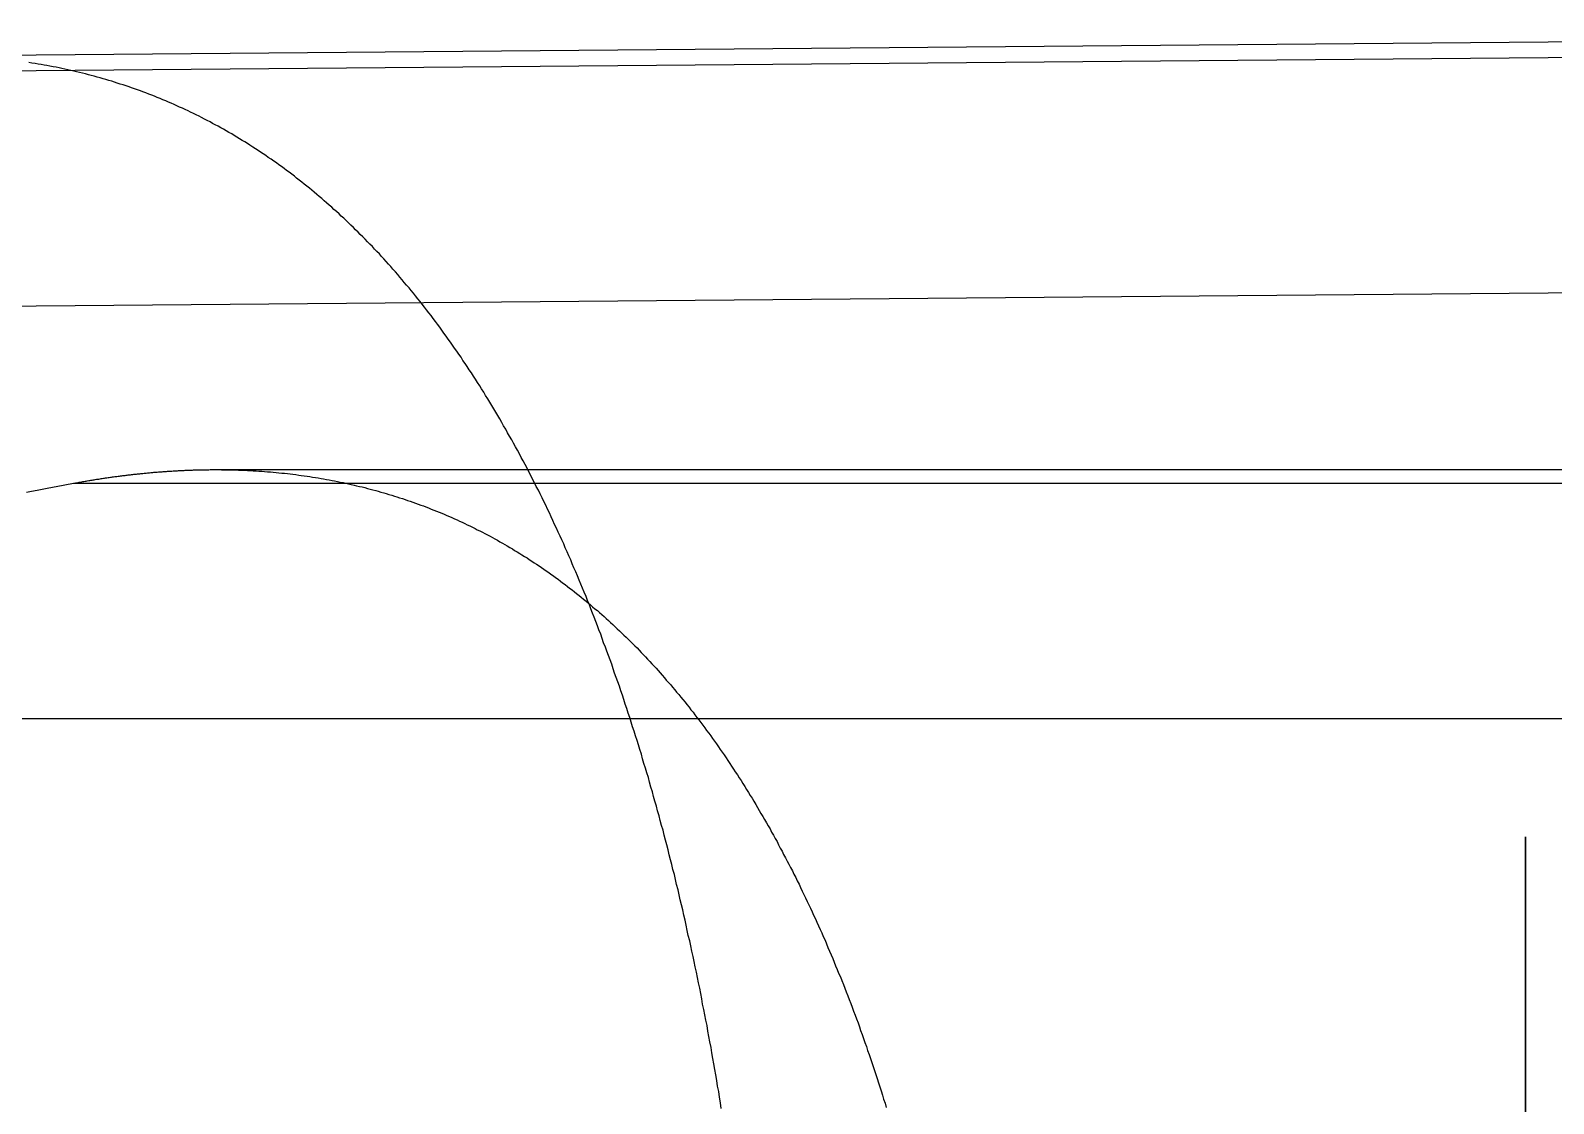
# Model space of a CAD drawing. Extents: x 0 to 702, y -13 to 12.
# Drawn here: x 694.321 to 698.477, y 8.507 to 11.435 of the extents above; entities that cross this region are included whole.
import ezdxf

# ---------------------------------------------------------------- set-up
doc = ezdxf.new("R2010")
doc.units = 0
doc.layers.get('0').update_dxf_attribs({"linetype": 'CONTINUOUS'})

# ---------------------------------------------------------------- blocks, each defined once
blk = doc.blocks.new('*U1')
at = {"extrusion": (1, 0, 0)}
blk.add_arc((-0.7647, 15.9879, 698.4), 10, 334.60938, 36.344, dxfattribs=at)
at = {"extrusion": (-1, 0, 0)}
blk.add_arc((0.7647, 15.9879, -698.4), 10, 143.656, 205.39062, dxfattribs=at)
blk = doc.blocks.new('*U4')
for p, q in [((694.04701, 11.365445, 9.692515), (702, 11.43485, 9.692515)), ((694.04701, 11.365445, 9.692515), (702, 11.43485, 9.692515)), ((693.633359, 11.31923, 10.563636), (702, 11.391897, 10.570761)), ((691.90019, 10.662324, 17.10829), (702, 10.750043, 17.116891)), ((694.825524, 10.236717, 9.692515), (702, 10.236717, 9.692515)), ((694.825524, 10.236717, 9.692515), (702, 10.236717, 9.692515)), ((694.438701, 10.199481, 10.453844), (702, 10.199481, 10.453844)), ((692.561943, 9.557628, 16.999973), (702, 9.557628, 16.999973))]:
    blk.add_line(p, q)
at = {"extrusion": (-0.008727, 0.99519, 0.097579)}
for p, q in [((693.633359, 11.31923, 10.563636), (702, 11.391897, 10.570761)), ((691.90019, 10.662324, 17.10829), (702, 10.750043, 17.116891))]:
    blk.add_line(p, q, dxfattribs=at)
at = {"extrusion": (0, -0.995227, -0.097583)}
for p, q in [((694.438701, 10.199481, 10.453844), (702, 10.199481, 10.453844)), ((692.561943, 9.557628, 16.999973), (702, 9.557628, 16.999973))]:
    blk.add_line(p, q, dxfattribs=at)
for points in [[(696.206, 8.49411, 3.10634), (696.204, 8.50943, 3.1205), (696.201, 8.52472, 3.1347), (696.199, 8.53997, 3.14892), (696.196, 8.55518, 3.16318), (696.194, 8.57035, 3.17746), (696.191, 8.58548, 3.19178), (696.188, 8.60058, 3.20613), (696.186, 8.61563, 3.22051), (696.183, 8.63065, 3.23492), (696.18, 8.64564, 3.24936), (696.178, 8.66058, 3.26383), (696.175, 8.67549, 3.27834), (696.172, 8.69035, 3.29287), (696.169, 8.70518, 3.30743), (696.167, 8.71997, 3.32203), (696.164, 8.73473, 3.33665), (696.161, 8.74944, 3.3513), (696.158, 8.76412, 3.36598), (696.155, 8.77875, 3.3807), (696.153, 8.79335, 3.39544), (696.15, 8.80791, 3.41021), (696.147, 8.82243, 3.42501), (696.144, 8.83691, 3.43984), (696.141, 8.85135, 3.4547), (696.138, 8.86576, 3.46958), (696.135, 8.88012, 3.4845), (696.132, 8.89445, 3.49944), (696.129, 8.90873, 3.51442), (696.126, 8.92298, 3.52942), (696.123, 8.93719, 3.54445), (696.12, 8.95135, 3.5595), (696.116, 8.96548, 3.57459), (696.113, 8.97957, 3.5897), (696.11, 8.99362, 3.60484), (696.107, 9.00763, 3.62001), (696.104, 9.0216, 3.63521), (696.101, 9.03553, 3.65043), (696.097, 9.04942, 3.66568), (696.094, 9.06327, 3.68095), (696.091, 9.07708, 3.69626), (696.088, 9.09085, 3.71159), (696.084, 9.10458, 3.72694), (696.081, 9.11827, 3.74233), (696.078, 9.13192, 3.75774), (696.074, 9.14553, 3.77317), (696.071, 9.15909, 3.78863), (696.067, 9.17262, 3.80412), (696.064, 9.18611, 3.81964), (696.061, 9.19956, 3.83518), (696.057, 9.21296, 3.85074), (696.054, 9.22633, 3.86633), (696.05, 9.23966, 3.88195), (696.047, 9.25294, 3.89759), (696.043, 9.26619, 3.91327), (696.039, 9.2794, 3.92896), (696.036, 9.29258, 3.94469), (696.032, 9.30571, 3.96045), (696.029, 9.31881, 3.97623), (696.025, 9.33186, 3.99203), (696.021, 9.34488, 4.00787), (696.018, 9.35786, 4.02373), (696.014, 9.3708, 4.03962), (696.01, 9.3837, 4.05554), (696.007, 9.39657, 4.07148), (696.003, 9.40939, 4.08746), (695.999, 9.42218, 4.10346), (695.995, 9.43493, 4.11948), (695.991, 9.44764, 4.13553), (695.988, 9.46031, 4.15162), (695.984, 9.47294, 4.16772), (695.98, 9.48554, 4.18386), (695.976, 9.49809, 4.20002), (695.972, 9.51061, 4.21621), (695.968, 9.52309, 4.23243), (695.964, 9.53553, 4.24867), (695.96, 9.54793, 4.26494), (695.956, 9.5603, 4.28124), (695.952, 9.57262, 4.29756), (695.948, 9.58491, 4.31391), (695.944, 9.59716, 4.33029), (695.94, 9.60937, 4.3467), (695.936, 9.62154, 4.36313), (695.932, 9.63367, 4.37959), (695.928, 9.64577, 4.39608), (695.924, 9.65782, 4.41259), (695.919, 9.66984, 4.42914), (695.915, 9.68182, 4.44571), (695.911, 9.69376, 4.4623), (695.907, 9.70566, 4.47892), (695.903, 9.71752, 4.49557), (695.898, 9.72935, 4.51225), (695.894, 9.74114, 4.52896), (695.89, 9.75288, 4.54569), (695.885, 9.76459, 4.56244), (695.881, 9.77627, 4.57923), (695.877, 9.7879, 4.59604), (695.872, 9.79949, 4.61288), (695.868, 9.81105, 4.62975), (695.864, 9.82257, 4.64664), (695.859, 9.83405, 4.66356), (695.855, 9.84549, 4.68051), (695.85, 9.85689, 4.69748), (695.846, 9.86826, 4.71448), (695.841, 9.87958, 4.73151), (695.837, 9.89087, 4.74857), (695.832, 9.90212, 4.76565), (695.827, 9.91333, 4.78276), (695.823, 9.9245, 4.79989), (695.818, 9.93564, 4.81706), (695.814, 9.94673, 4.83425), (695.809, 9.95779, 4.85146), (695.804, 9.96881, 4.86871), (695.799, 9.97979, 4.88598), (695.795, 9.99073, 4.90327), (695.79, 10.0016, 4.9206), (695.785, 10.0125, 4.93795), (695.78, 10.0233, 4.95531), (695.776, 10.0341, 4.9727), (695.771, 10.0448, 4.99012), (695.766, 10.0555, 5.00755), (695.761, 10.0662, 5.025), (695.756, 10.0768, 5.04248), (695.751, 10.0874, 5.05997), (695.746, 10.0979, 5.07749), (695.742, 10.1084, 5.09502), (695.737, 10.1188, 5.11258), (695.732, 10.1292, 5.13016), (695.727, 10.1395, 5.14775), (695.722, 10.1498, 5.16537), (695.717, 10.1601, 5.183), (695.712, 10.1703, 5.20065), (695.707, 10.1805, 5.21832), (695.701, 10.1907, 5.23601), (695.696, 10.2008, 5.25372), (695.691, 10.2108, 5.27145), (695.686, 10.2208, 5.28919), (695.681, 10.2308, 5.30695), (695.676, 10.2407, 5.32473), (695.671, 10.2506, 5.34253), (695.665, 10.2604, 5.36034), (695.66, 10.2702, 5.37817), (695.655, 10.2799, 5.39602), (695.65, 10.2896, 5.41388), (695.644, 10.2993, 5.43176), (695.639, 10.3089, 5.44965), (695.634, 10.3185, 5.46756), (695.628, 10.328, 5.48549), (695.623, 10.3375, 5.50343), (695.618, 10.3469, 5.52138), (695.612, 10.3563, 5.53935), (695.607, 10.3657, 5.55734), (695.602, 10.375, 5.57534), (695.596, 10.3843, 5.59335), (695.591, 10.3935, 5.61138), (695.585, 10.4027, 5.62942), (695.58, 10.4118, 5.64747), (695.574, 10.4209, 5.66554), (695.569, 10.4299, 5.68362), (695.563, 10.4389, 5.70171), (695.558, 10.4479, 5.71982), (695.552, 10.4568, 5.73794), (695.547, 10.4656, 5.75607), (695.541, 10.4744, 5.77421), (695.535, 10.4832, 5.79237), (695.53, 10.4919, 5.81053), (695.524, 10.5006, 5.82871), (695.518, 10.5093, 5.8469), (695.513, 10.5178, 5.8651), (695.507, 10.5264, 5.88331), (695.501, 10.5349, 5.90153), (695.496, 10.5433, 5.91976), (695.49, 10.5518, 5.938), (695.484, 10.5601, 5.95625), (695.478, 10.5684, 5.97451), (695.473, 10.5767, 5.99278), (695.467, 10.5849, 6.01105), (695.461, 10.5931, 6.02934), (695.455, 10.6012, 6.04764), (695.449, 10.6093, 6.06594), (695.443, 10.6174, 6.08426), (695.438, 10.6254, 6.10259), (695.432, 10.6333, 6.12093), (695.426, 10.6413, 6.13928), (695.42, 10.6491, 6.15765), (695.414, 10.657, 6.17602), (695.408, 10.6647, 6.19441), (695.402, 10.6725, 6.21281), (695.396, 10.6802, 6.23123), (695.39, 10.6878, 6.24965), (695.384, 10.6955, 6.26809), (695.378, 10.703, 6.28654), (695.372, 10.7105, 6.305), (695.366, 10.718, 6.32347), (695.36, 10.7255, 6.34195), (695.354, 10.7329, 6.36045), (695.347, 10.7402, 6.37896), (695.341, 10.7475, 6.39748), (695.335, 10.7548, 6.41601), (695.329, 10.762, 6.43455), (695.323, 10.7692, 6.45311), (695.317, 10.7763, 6.47168), (695.31, 10.7834, 6.49026), (695.304, 10.7905, 6.50885), (695.298, 10.7975, 6.52745), (695.292, 10.8044, 6.54606), (695.285, 10.8114, 6.56469), (695.279, 10.8182, 6.58333), (695.273, 10.8251, 6.60197), (695.266, 10.8319, 6.62064), (695.26, 10.8386, 6.63931), (695.254, 10.8453, 6.65799), (695.247, 10.852, 6.67669), (695.241, 10.8586, 6.6954), (695.234, 10.8652, 6.71411), (695.228, 10.8717, 6.73285), (695.221, 10.8782, 6.75159), (695.215, 10.8846, 6.77034), (695.208, 10.8911, 6.78911), (695.202, 10.8974, 6.80788), (695.195, 10.9037, 6.82667), (695.189, 10.91, 6.84547), (695.182, 10.9162, 6.86428), (695.176, 10.9224, 6.88311), (695.169, 10.9286, 6.90194), (695.163, 10.9347, 6.92079), (695.156, 10.9408, 6.93965), (695.149, 10.9468, 6.95852), (695.143, 10.9528, 6.9774), (695.136, 10.9587, 6.99629), (695.129, 10.9646, 7.01519), (695.122, 10.9704, 7.03411), (695.116, 10.9762, 7.05303), (695.109, 10.982, 7.07197), (695.102, 10.9877, 7.09092), (695.095, 10.9934, 7.10988), (695.089, 10.9991, 7.12885), (695.082, 11.0047, 7.14783), (695.075, 11.0102, 7.16683), (695.068, 11.0157, 7.18584), (695.061, 11.0212, 7.20485), (695.054, 11.0266, 7.22388), (695.047, 11.032, 7.24292), (695.041, 11.0373, 7.26197), (695.034, 11.0426, 7.28103), (695.027, 11.0479, 7.3001), (695.02, 11.0531, 7.31919), (695.013, 11.0583, 7.33828), (695.006, 11.0634, 7.35738), (694.999, 11.0685, 7.37649), (694.992, 11.0735, 7.39561), (694.985, 11.0785, 7.41474), (694.978, 11.0835, 7.43388), (694.97, 11.0884, 7.45303), (694.963, 11.0933, 7.47218), (694.956, 11.0981, 7.49134), (694.949, 11.1029, 7.51051), (694.942, 11.1076, 7.52969), (694.935, 11.1123, 7.54887), (694.928, 11.1169, 7.56806), (694.92, 11.1215, 7.58726), (694.913, 11.1261, 7.60646), (694.906, 11.1306, 7.62566), (694.899, 11.1351, 7.64488), (694.891, 11.1395, 7.66409), (694.884, 11.1439, 7.68332), (694.877, 11.1483, 7.70254), (694.87, 11.1526, 7.72177), (694.862, 11.1568, 7.74101), (694.855, 11.161, 7.76025), (694.848, 11.1652, 7.77949), (694.84, 11.1693, 7.79873), (694.833, 11.1734, 7.81798), (694.825, 11.1775, 7.83723), (694.818, 11.1815, 7.85648), (694.811, 11.1854, 7.87574), (694.803, 11.1893, 7.89499), (694.796, 11.1932, 7.91425), (694.788, 11.197, 7.93351), (694.781, 11.2008, 7.95277), (694.773, 11.2045, 7.97203), (694.766, 11.2082, 7.99129), (694.758, 11.2119, 8.01055), (694.751, 11.2155, 8.0298), (694.743, 11.219, 8.04906), (694.736, 11.2226, 8.06832), (694.728, 11.226, 8.08758), (694.72, 11.2295, 8.10683), (694.713, 11.2328, 8.12608), (694.705, 11.2362, 8.14533), (694.698, 11.2395, 8.16458), (694.69, 11.2427, 8.18383), (694.682, 11.2459, 8.20307), (694.675, 11.2491, 8.22231), (694.667, 11.2522, 8.24154), (694.659, 11.2553, 8.26077), (694.652, 11.2584, 8.28), (694.644, 11.2613, 8.29922), (694.636, 11.2643, 8.31844), (694.628, 11.2672, 8.33765), (694.621, 11.2701, 8.35686), (694.613, 11.2729, 8.37606), (694.605, 11.2756, 8.39526), (694.597, 11.2784, 8.41445), (694.59, 11.2811, 8.43363), (694.582, 11.2837, 8.45281), (694.574, 11.2863, 8.47198), (694.566, 11.2888, 8.49114), (694.558, 11.2914, 8.5103), (694.55, 11.2938, 8.52946), (694.543, 11.2962, 8.54862), (694.535, 11.2986, 8.56777), (694.527, 11.301, 8.58692), (694.519, 11.3033, 8.60607), (694.511, 11.3055, 8.62521), (694.503, 11.3077, 8.64435), (694.495, 11.3099, 8.66349), (694.487, 11.312, 8.68263), (694.479, 11.3141, 8.70176), (694.471, 11.3162, 8.72089), (694.463, 11.3182, 8.74002), (694.455, 11.3201, 8.75914), (694.447, 11.322, 8.77826), (694.439, 11.3239, 8.79738), (694.431, 11.3258, 8.81649), (694.423, 11.3276, 8.83561), (694.415, 11.3293, 8.85472), (694.407, 11.331, 8.87382), (694.399, 11.3327, 8.89293), (694.391, 11.3343, 8.91203), (694.383, 11.3359, 8.93113), (694.374, 11.3374, 8.95022), (694.366, 11.3389, 8.96931), (694.358, 11.3404, 8.9884), (694.35, 11.3418, 9.00749), (694.342, 11.3432, 9.02657), (694.334, 11.3445, 9.04565), (694.325, 11.3458, 9.06473), (694.317, 11.3471, 9.0838)], [(696.206, 8.49411, 3.10634), (696.204, 8.50943, 3.1205), (696.201, 8.52472, 3.1347), (696.199, 8.53997, 3.14892), (696.196, 8.55518, 3.16318), (696.194, 8.57035, 3.17746), (696.191, 8.58548, 3.19178), (696.188, 8.60058, 3.20613), (696.186, 8.61563, 3.22051), (696.183, 8.63065, 3.23492), (696.18, 8.64564, 3.24936), (696.178, 8.66058, 3.26383), (696.175, 8.67549, 3.27834), (696.172, 8.69035, 3.29287), (696.169, 8.70518, 3.30743), (696.167, 8.71997, 3.32203), (696.164, 8.73473, 3.33665), (696.161, 8.74944, 3.3513), (696.158, 8.76412, 3.36598), (696.155, 8.77875, 3.3807), (696.153, 8.79335, 3.39544), (696.15, 8.80791, 3.41021), (696.147, 8.82243, 3.42501), (696.144, 8.83691, 3.43984), (696.141, 8.85135, 3.4547), (696.138, 8.86576, 3.46958), (696.135, 8.88012, 3.4845), (696.132, 8.89445, 3.49944), (696.129, 8.90873, 3.51442), (696.126, 8.92298, 3.52942), (696.123, 8.93719, 3.54445), (696.12, 8.95135, 3.5595), (696.116, 8.96548, 3.57459), (696.113, 8.97957, 3.5897), (696.11, 8.99362, 3.60484), (696.107, 9.00763, 3.62001), (696.104, 9.0216, 3.63521), (696.101, 9.03553, 3.65043), (696.097, 9.04942, 3.66568), (696.094, 9.06327, 3.68095), (696.091, 9.07708, 3.69626), (696.088, 9.09085, 3.71159), (696.084, 9.10458, 3.72694), (696.081, 9.11827, 3.74233), (696.078, 9.13192, 3.75774), (696.074, 9.14553, 3.77317), (696.071, 9.15909, 3.78863), (696.067, 9.17262, 3.80412), (696.064, 9.18611, 3.81964), (696.061, 9.19956, 3.83518), (696.057, 9.21296, 3.85074), (696.054, 9.22633, 3.86633), (696.05, 9.23966, 3.88195), (696.047, 9.25294, 3.89759), (696.043, 9.26619, 3.91327), (696.039, 9.2794, 3.92896), (696.036, 9.29258, 3.94469), (696.032, 9.30571, 3.96045), (696.029, 9.31881, 3.97623), (696.025, 9.33186, 3.99203), (696.021, 9.34488, 4.00787), (696.018, 9.35786, 4.02373), (696.014, 9.3708, 4.03962), (696.01, 9.3837, 4.05554), (696.007, 9.39657, 4.07148), (696.003, 9.40939, 4.08746), (695.999, 9.42218, 4.10346), (695.995, 9.43493, 4.11948), (695.991, 9.44764, 4.13553), (695.988, 9.46031, 4.15162), (695.984, 9.47294, 4.16772), (695.98, 9.48554, 4.18386), (695.976, 9.49809, 4.20002), (695.972, 9.51061, 4.21621), (695.968, 9.52309, 4.23243), (695.964, 9.53553, 4.24867), (695.96, 9.54793, 4.26494), (695.956, 9.5603, 4.28124), (695.952, 9.57262, 4.29756), (695.948, 9.58491, 4.31391), (695.944, 9.59716, 4.33029), (695.94, 9.60937, 4.3467), (695.936, 9.62154, 4.36313), (695.932, 9.63367, 4.37959), (695.928, 9.64577, 4.39608), (695.924, 9.65782, 4.41259), (695.919, 9.66984, 4.42914), (695.915, 9.68182, 4.44571), (695.911, 9.69376, 4.4623), (695.907, 9.70566, 4.47892), (695.903, 9.71752, 4.49557), (695.898, 9.72935, 4.51225), (695.894, 9.74114, 4.52896), (695.89, 9.75288, 4.54569), (695.885, 9.76459, 4.56244), (695.881, 9.77627, 4.57923), (695.877, 9.7879, 4.59604), (695.872, 9.79949, 4.61288), (695.868, 9.81105, 4.62975), (695.864, 9.82257, 4.64664), (695.859, 9.83405, 4.66356), (695.855, 9.84549, 4.68051), (695.85, 9.85689, 4.69748), (695.846, 9.86826, 4.71448), (695.841, 9.87958, 4.73151), (695.837, 9.89087, 4.74857), (695.832, 9.90212, 4.76565), (695.827, 9.91333, 4.78276), (695.823, 9.9245, 4.79989), (695.818, 9.93564, 4.81706), (695.814, 9.94673, 4.83425), (695.809, 9.95779, 4.85146), (695.804, 9.96881, 4.86871), (695.799, 9.97979, 4.88598), (695.795, 9.99073, 4.90327), (695.79, 10.0016, 4.9206), (695.785, 10.0125, 4.93795), (695.78, 10.0233, 4.95531), (695.776, 10.0341, 4.9727), (695.771, 10.0448, 4.99012), (695.766, 10.0555, 5.00755), (695.761, 10.0662, 5.025), (695.756, 10.0768, 5.04248), (695.751, 10.0874, 5.05997), (695.746, 10.0979, 5.07749), (695.742, 10.1084, 5.09502), (695.737, 10.1188, 5.11258), (695.732, 10.1292, 5.13016), (695.727, 10.1395, 5.14775), (695.722, 10.1498, 5.16537), (695.717, 10.1601, 5.183), (695.712, 10.1703, 5.20065), (695.707, 10.1805, 5.21832), (695.701, 10.1907, 5.23601), (695.696, 10.2008, 5.25372), (695.691, 10.2108, 5.27145), (695.686, 10.2208, 5.28919), (695.681, 10.2308, 5.30695), (695.676, 10.2407, 5.32473), (695.671, 10.2506, 5.34253), (695.665, 10.2604, 5.36034), (695.66, 10.2702, 5.37817), (695.655, 10.2799, 5.39602), (695.65, 10.2896, 5.41388), (695.644, 10.2993, 5.43176), (695.639, 10.3089, 5.44965), (695.634, 10.3185, 5.46756), (695.628, 10.328, 5.48549), (695.623, 10.3375, 5.50343), (695.618, 10.3469, 5.52138), (695.612, 10.3563, 5.53935), (695.607, 10.3657, 5.55734), (695.602, 10.375, 5.57534), (695.596, 10.3843, 5.59335), (695.591, 10.3935, 5.61138), (695.585, 10.4027, 5.62942), (695.58, 10.4118, 5.64747), (695.574, 10.4209, 5.66554), (695.569, 10.4299, 5.68362), (695.563, 10.4389, 5.70171), (695.558, 10.4479, 5.71982), (695.552, 10.4568, 5.73794), (695.547, 10.4656, 5.75607), (695.541, 10.4744, 5.77421), (695.535, 10.4832, 5.79237), (695.53, 10.4919, 5.81053), (695.524, 10.5006, 5.82871), (695.518, 10.5093, 5.8469), (695.513, 10.5178, 5.8651), (695.507, 10.5264, 5.88331), (695.501, 10.5349, 5.90153), (695.496, 10.5433, 5.91976), (695.49, 10.5518, 5.938), (695.484, 10.5601, 5.95625), (695.478, 10.5684, 5.97451), (695.473, 10.5767, 5.99278), (695.467, 10.5849, 6.01105), (695.461, 10.5931, 6.02934), (695.455, 10.6012, 6.04764), (695.449, 10.6093, 6.06594), (695.443, 10.6174, 6.08426), (695.438, 10.6254, 6.10259), (695.432, 10.6333, 6.12093), (695.426, 10.6413, 6.13928), (695.42, 10.6491, 6.15765), (695.414, 10.657, 6.17602), (695.408, 10.6647, 6.19441), (695.402, 10.6725, 6.21281), (695.396, 10.6802, 6.23123), (695.39, 10.6878, 6.24965), (695.384, 10.6955, 6.26809), (695.378, 10.703, 6.28654), (695.372, 10.7105, 6.305), (695.366, 10.718, 6.32347), (695.36, 10.7255, 6.34195), (695.354, 10.7329, 6.36045), (695.347, 10.7402, 6.37896), (695.341, 10.7475, 6.39748), (695.335, 10.7548, 6.41601), (695.329, 10.762, 6.43455), (695.323, 10.7692, 6.45311), (695.317, 10.7763, 6.47168), (695.31, 10.7834, 6.49026), (695.304, 10.7905, 6.50885), (695.298, 10.7975, 6.52745), (695.292, 10.8044, 6.54606), (695.285, 10.8114, 6.56469), (695.279, 10.8182, 6.58333), (695.273, 10.8251, 6.60197), (695.266, 10.8319, 6.62064), (695.26, 10.8386, 6.63931), (695.254, 10.8453, 6.65799), (695.247, 10.852, 6.67669), (695.241, 10.8586, 6.6954), (695.234, 10.8652, 6.71411), (695.228, 10.8717, 6.73285), (695.221, 10.8782, 6.75159), (695.215, 10.8846, 6.77034), (695.208, 10.8911, 6.78911), (695.202, 10.8974, 6.80788), (695.195, 10.9037, 6.82667), (695.189, 10.91, 6.84547), (695.182, 10.9162, 6.86428), (695.176, 10.9224, 6.88311), (695.169, 10.9286, 6.90194), (695.163, 10.9347, 6.92079), (695.156, 10.9408, 6.93965), (695.149, 10.9468, 6.95852), (695.143, 10.9528, 6.9774), (695.136, 10.9587, 6.99629), (695.129, 10.9646, 7.01519), (695.122, 10.9704, 7.03411), (695.116, 10.9762, 7.05303), (695.109, 10.982, 7.07197), (695.102, 10.9877, 7.09092), (695.095, 10.9934, 7.10988), (695.089, 10.9991, 7.12885), (695.082, 11.0047, 7.14783), (695.075, 11.0102, 7.16683), (695.068, 11.0157, 7.18584), (695.061, 11.0212, 7.20485), (695.054, 11.0266, 7.22388), (695.047, 11.032, 7.24292), (695.041, 11.0373, 7.26197), (695.034, 11.0426, 7.28103), (695.027, 11.0479, 7.3001), (695.02, 11.0531, 7.31919), (695.013, 11.0583, 7.33828), (695.006, 11.0634, 7.35738), (694.999, 11.0685, 7.37649), (694.992, 11.0735, 7.39561), (694.985, 11.0785, 7.41474), (694.978, 11.0835, 7.43388), (694.97, 11.0884, 7.45303), (694.963, 11.0933, 7.47218), (694.956, 11.0981, 7.49134), (694.949, 11.1029, 7.51051), (694.942, 11.1076, 7.52969), (694.935, 11.1123, 7.54887), (694.928, 11.1169, 7.56806), (694.92, 11.1215, 7.58726), (694.913, 11.1261, 7.60646), (694.906, 11.1306, 7.62566), (694.899, 11.1351, 7.64488), (694.891, 11.1395, 7.66409), (694.884, 11.1439, 7.68332), (694.877, 11.1483, 7.70254), (694.87, 11.1526, 7.72177), (694.862, 11.1568, 7.74101), (694.855, 11.161, 7.76025), (694.848, 11.1652, 7.77949), (694.84, 11.1693, 7.79873), (694.833, 11.1734, 7.81798), (694.825, 11.1775, 7.83723), (694.818, 11.1815, 7.85648), (694.811, 11.1854, 7.87574), (694.803, 11.1893, 7.89499), (694.796, 11.1932, 7.91425), (694.788, 11.197, 7.93351), (694.781, 11.2008, 7.95277), (694.773, 11.2045, 7.97203), (694.766, 11.2082, 7.99129), (694.758, 11.2119, 8.01055), (694.751, 11.2155, 8.0298), (694.743, 11.219, 8.04906), (694.736, 11.2226, 8.06832), (694.728, 11.226, 8.08758), (694.72, 11.2295, 8.10683), (694.713, 11.2328, 8.12608), (694.705, 11.2362, 8.14533), (694.698, 11.2395, 8.16458), (694.69, 11.2427, 8.18383), (694.682, 11.2459, 8.20307), (694.675, 11.2491, 8.22231), (694.667, 11.2522, 8.24154), (694.659, 11.2553, 8.26077), (694.652, 11.2584, 8.28), (694.644, 11.2613, 8.29922), (694.636, 11.2643, 8.31844), (694.628, 11.2672, 8.33765), (694.621, 11.2701, 8.35686), (694.613, 11.2729, 8.37606), (694.605, 11.2756, 8.39526), (694.597, 11.2784, 8.41445), (694.59, 11.2811, 8.43363), (694.582, 11.2837, 8.45281), (694.574, 11.2863, 8.47198), (694.566, 11.2888, 8.49114), (694.558, 11.2914, 8.5103), (694.55, 11.2938, 8.52946), (694.543, 11.2962, 8.54862), (694.535, 11.2986, 8.56777), (694.527, 11.301, 8.58692), (694.519, 11.3033, 8.60607), (694.511, 11.3055, 8.62521), (694.503, 11.3077, 8.64435), (694.495, 11.3099, 8.66349), (694.487, 11.312, 8.68263), (694.479, 11.3141, 8.70176), (694.471, 11.3162, 8.72089), (694.463, 11.3182, 8.74002), (694.455, 11.3201, 8.75914), (694.447, 11.322, 8.77826), (694.439, 11.3239, 8.79738), (694.431, 11.3258, 8.81649), (694.423, 11.3276, 8.83561), (694.415, 11.3293, 8.85472), (694.407, 11.331, 8.87382), (694.399, 11.3327, 8.89293), (694.391, 11.3343, 8.91203), (694.383, 11.3359, 8.93113), (694.374, 11.3374, 8.95022), (694.366, 11.3389, 8.96931), (694.358, 11.3404, 8.9884), (694.35, 11.3418, 9.00749), (694.342, 11.3432, 9.02657), (694.334, 11.3445, 9.04565), (694.325, 11.3458, 9.06473), (694.317, 11.3471, 9.0838)], [(694.439, 10.1995, 10.4538), (694.442, 10.2001, 10.4479), (694.445, 10.2006, 10.4419), (694.448, 10.2012, 10.4359), (694.451, 10.2018, 10.43), (694.454, 10.2023, 10.424), (694.458, 10.2029, 10.418), (694.461, 10.2035, 10.4121), (694.464, 10.204, 10.4061), (694.467, 10.2046, 10.4001), (694.47, 10.2051, 10.3942), (694.473, 10.2056, 10.3882), (694.476, 10.2062, 10.3822), (694.48, 10.2067, 10.3762), (694.483, 10.2072, 10.3703), (694.486, 10.2077, 10.3643), (694.489, 10.2083, 10.3583), (694.492, 10.2088, 10.3524), (694.495, 10.2093, 10.3464), (694.498, 10.2098, 10.3404), (694.501, 10.2103, 10.3344), (694.505, 10.2108, 10.3285), (694.508, 10.2112, 10.3225), (694.511, 10.2117, 10.3165), (694.514, 10.2122, 10.3105), (694.517, 10.2127, 10.3045), (694.52, 10.2131, 10.2986), (694.523, 10.2136, 10.2926), (694.526, 10.2141, 10.2866), (694.529, 10.2145, 10.2806), (694.533, 10.215, 10.2747), (694.536, 10.2154, 10.2687), (694.539, 10.2159, 10.2627), (694.542, 10.2163, 10.2567), (694.545, 10.2167, 10.2507), (694.548, 10.2172, 10.2447), (694.551, 10.2176, 10.2388), (694.554, 10.218, 10.2328), (694.557, 10.2184, 10.2268), (694.56, 10.2188, 10.2208), (694.564, 10.2192, 10.2148), (694.567, 10.2196, 10.2088), (694.57, 10.22, 10.2029), (694.573, 10.2204, 10.1969), (694.576, 10.2208, 10.1909), (694.579, 10.2212, 10.1849), (694.582, 10.2215, 10.1789), (694.585, 10.2219, 10.1729), (694.588, 10.2223, 10.1669), (694.591, 10.2226, 10.161), (694.594, 10.223, 10.155), (694.597, 10.2234, 10.149), (694.6, 10.2237, 10.143), (694.603, 10.224, 10.137), (694.607, 10.2244, 10.131), (694.61, 10.2247, 10.125), (694.613, 10.2251, 10.119), (694.616, 10.2254, 10.113), (694.619, 10.2257, 10.107), (694.622, 10.226, 10.101), (694.625, 10.2263, 10.0951), (694.628, 10.2266, 10.0891), (694.631, 10.2269, 10.0831), (694.634, 10.2272, 10.0771), (694.637, 10.2275, 10.0711), (694.64, 10.2278, 10.0651), (694.643, 10.2281, 10.0591), (694.646, 10.2284, 10.0531), (694.649, 10.2287, 10.0471), (694.652, 10.2289, 10.0411), (694.655, 10.2292, 10.0351), (694.658, 10.2295, 10.0291), (694.661, 10.2297, 10.0231), (694.664, 10.23, 10.0171), (694.667, 10.2302, 10.0111), (694.67, 10.2305, 10.0051), (694.673, 10.2307, 9.9991), (694.676, 10.2309, 9.9931), (694.68, 10.2312, 9.9871), (694.683, 10.2314, 9.9811), (694.686, 10.2316, 9.97509), (694.689, 10.2318, 9.96909), (694.692, 10.232, 9.96309), (694.695, 10.2322, 9.95709), (694.698, 10.2324, 9.95108), (694.701, 10.2326, 9.94508), (694.704, 10.2328, 9.93907), (694.707, 10.233, 9.93307), (694.71, 10.2332, 9.92706), (694.713, 10.2334, 9.92106), (694.716, 10.2335, 9.91505), (694.719, 10.2337, 9.90904), (694.722, 10.2339, 9.90304), (694.725, 10.234, 9.89703), (694.728, 10.2342, 9.89102), (694.731, 10.2343, 9.88501), (694.734, 10.2345, 9.879), (694.737, 10.2346, 9.87299), (694.74, 10.2348, 9.86698), (694.743, 10.2349, 9.86097), (694.746, 10.235, 9.85496), (694.749, 10.2352, 9.84895), (694.752, 10.2353, 9.84294), (694.755, 10.2354, 9.83693), (694.757, 10.2355, 9.83092), (694.76, 10.2356, 9.8249), (694.763, 10.2357, 9.81889), (694.766, 10.2358, 9.81288), (694.769, 10.2359, 9.80686), (694.772, 10.236, 9.80085), (694.775, 10.236, 9.79483), (694.778, 10.2361, 9.78882), (694.781, 10.2362, 9.7828), (694.784, 10.2363, 9.77679), (694.787, 10.2363, 9.77077), (694.79, 10.2364, 9.76475), (694.793, 10.2364, 9.75873), (694.796, 10.2365, 9.75272), (694.799, 10.2365, 9.7467), (694.802, 10.2366, 9.74068), (694.805, 10.2366, 9.73466), (694.808, 10.2366, 9.72864), (694.811, 10.2367, 9.72262), (694.814, 10.2367, 9.7166), (694.817, 10.2367, 9.71058), (694.82, 10.2367, 9.70456), (694.823, 10.2367, 9.69854), (694.826, 10.2367, 9.69251)], [(694.439, 10.1995, 10.4538), (694.442, 10.2001, 10.4479), (694.445, 10.2006, 10.4419), (694.448, 10.2012, 10.4359), (694.451, 10.2018, 10.43), (694.454, 10.2023, 10.424), (694.458, 10.2029, 10.418), (694.461, 10.2035, 10.4121), (694.464, 10.204, 10.4061), (694.467, 10.2046, 10.4001), (694.47, 10.2051, 10.3942), (694.473, 10.2056, 10.3882), (694.476, 10.2062, 10.3822), (694.48, 10.2067, 10.3762), (694.483, 10.2072, 10.3703), (694.486, 10.2077, 10.3643), (694.489, 10.2083, 10.3583), (694.492, 10.2088, 10.3524), (694.495, 10.2093, 10.3464), (694.498, 10.2098, 10.3404), (694.501, 10.2103, 10.3344), (694.505, 10.2108, 10.3285), (694.508, 10.2112, 10.3225), (694.511, 10.2117, 10.3165), (694.514, 10.2122, 10.3105), (694.517, 10.2127, 10.3045), (694.52, 10.2131, 10.2986), (694.523, 10.2136, 10.2926), (694.526, 10.2141, 10.2866), (694.529, 10.2145, 10.2806), (694.533, 10.215, 10.2747), (694.536, 10.2154, 10.2687), (694.539, 10.2159, 10.2627), (694.542, 10.2163, 10.2567), (694.545, 10.2167, 10.2507), (694.548, 10.2172, 10.2447), (694.551, 10.2176, 10.2388), (694.554, 10.218, 10.2328), (694.557, 10.2184, 10.2268), (694.56, 10.2188, 10.2208), (694.564, 10.2192, 10.2148), (694.567, 10.2196, 10.2088), (694.57, 10.22, 10.2029), (694.573, 10.2204, 10.1969), (694.576, 10.2208, 10.1909), (694.579, 10.2212, 10.1849), (694.582, 10.2215, 10.1789), (694.585, 10.2219, 10.1729), (694.588, 10.2223, 10.1669), (694.591, 10.2226, 10.161), (694.594, 10.223, 10.155), (694.597, 10.2234, 10.149), (694.6, 10.2237, 10.143), (694.603, 10.224, 10.137), (694.607, 10.2244, 10.131), (694.61, 10.2247, 10.125), (694.613, 10.2251, 10.119), (694.616, 10.2254, 10.113), (694.619, 10.2257, 10.107), (694.622, 10.226, 10.101), (694.625, 10.2263, 10.0951), (694.628, 10.2266, 10.0891), (694.631, 10.2269, 10.0831), (694.634, 10.2272, 10.0771), (694.637, 10.2275, 10.0711), (694.64, 10.2278, 10.0651), (694.643, 10.2281, 10.0591), (694.646, 10.2284, 10.0531), (694.649, 10.2287, 10.0471), (694.652, 10.2289, 10.0411), (694.655, 10.2292, 10.0351), (694.658, 10.2295, 10.0291), (694.661, 10.2297, 10.0231), (694.664, 10.23, 10.0171), (694.667, 10.2302, 10.0111), (694.67, 10.2305, 10.0051), (694.673, 10.2307, 9.9991), (694.676, 10.2309, 9.9931), (694.68, 10.2312, 9.9871), (694.683, 10.2314, 9.9811), (694.686, 10.2316, 9.97509), (694.689, 10.2318, 9.96909), (694.692, 10.232, 9.96309), (694.695, 10.2322, 9.95709), (694.698, 10.2324, 9.95108), (694.701, 10.2326, 9.94508), (694.704, 10.2328, 9.93907), (694.707, 10.233, 9.93307), (694.71, 10.2332, 9.92706), (694.713, 10.2334, 9.92106), (694.716, 10.2335, 9.91505), (694.719, 10.2337, 9.90904), (694.722, 10.2339, 9.90304), (694.725, 10.234, 9.89703), (694.728, 10.2342, 9.89102), (694.731, 10.2343, 9.88501), (694.734, 10.2345, 9.879), (694.737, 10.2346, 9.87299), (694.74, 10.2348, 9.86698), (694.743, 10.2349, 9.86097), (694.746, 10.235, 9.85496), (694.749, 10.2352, 9.84895), (694.752, 10.2353, 9.84294), (694.755, 10.2354, 9.83693), (694.757, 10.2355, 9.83092), (694.76, 10.2356, 9.8249), (694.763, 10.2357, 9.81889), (694.766, 10.2358, 9.81288), (694.769, 10.2359, 9.80686), (694.772, 10.236, 9.80085), (694.775, 10.236, 9.79483), (694.778, 10.2361, 9.78882), (694.781, 10.2362, 9.7828), (694.784, 10.2363, 9.77679), (694.787, 10.2363, 9.77077), (694.79, 10.2364, 9.76475), (694.793, 10.2364, 9.75873), (694.796, 10.2365, 9.75272), (694.799, 10.2365, 9.7467), (694.802, 10.2366, 9.74068), (694.805, 10.2366, 9.73466), (694.808, 10.2366, 9.72864), (694.811, 10.2367, 9.72262), (694.814, 10.2367, 9.7166), (694.817, 10.2367, 9.71058), (694.82, 10.2367, 9.70456), (694.823, 10.2367, 9.69854), (694.826, 10.2367, 9.69251)], [(694.826, 10.2367, 9.69251), (694.834, 10.2367, 9.67609), (694.842, 10.2366, 9.65967), (694.85, 10.2366, 9.64325), (694.857, 10.2364, 9.62682), (694.865, 10.2363, 9.61038), (694.873, 10.2361, 9.59395), (694.881, 10.2359, 9.57751), (694.889, 10.2356, 9.56107), (694.897, 10.2353, 9.54462), (694.905, 10.235, 9.52818), (694.913, 10.2346, 9.51173), (694.921, 10.2342, 9.49527), (694.929, 10.2338, 9.47882), (694.937, 10.2333, 9.46236), (694.944, 10.2328, 9.4459), (694.952, 10.2323, 9.42943), (694.96, 10.2317, 9.41296), (694.968, 10.2311, 9.39649), (694.976, 10.2305, 9.38002), (694.983, 10.2298, 9.36354), (694.991, 10.2291, 9.34706), (694.999, 10.2283, 9.33058), (695.007, 10.2275, 9.31409), (695.014, 10.2267, 9.2976), (695.022, 10.2259, 9.28111), (695.03, 10.225, 9.26462), (695.037, 10.2241, 9.24812), (695.045, 10.2231, 9.23162), (695.053, 10.2221, 9.21511), (695.06, 10.2211, 9.19861), (695.068, 10.22, 9.1821), (695.076, 10.2189, 9.16559), (695.083, 10.2178, 9.14907), (695.091, 10.2166, 9.13256), (695.099, 10.2154, 9.11603), (695.106, 10.2142, 9.09951), (695.114, 10.2129, 9.08299), (695.121, 10.2116, 9.06646), (695.129, 10.2102, 9.04992), (695.136, 10.2088, 9.03339), (695.144, 10.2074, 9.01685), (695.151, 10.206, 9.00031), (695.159, 10.2045, 8.98377), (695.166, 10.2029, 8.96722), (695.174, 10.2014, 8.95068), (695.181, 10.1998, 8.93413), (695.189, 10.1981, 8.91757), (695.196, 10.1965, 8.90101), (695.204, 10.1948, 8.88446), (695.211, 10.193, 8.86789), (695.219, 10.1912, 8.85133), (695.226, 10.1894, 8.83476), (695.233, 10.1876, 8.81819), (695.241, 10.1857, 8.80162), (695.248, 10.1838, 8.78504), (695.255, 10.1818, 8.76846), (695.263, 10.1798, 8.75188), (695.27, 10.1778, 8.7353), (695.277, 10.1757, 8.71871), (695.285, 10.1736, 8.70212), (695.292, 10.1715, 8.68553), (695.299, 10.1693, 8.66894), (695.307, 10.1671, 8.65234), (695.314, 10.1648, 8.63574), (695.321, 10.1625, 8.61914), (695.328, 10.1602, 8.60253), (695.336, 10.1578, 8.58591), (695.343, 10.1554, 8.56929), (695.35, 10.153, 8.55266), (695.357, 10.1505, 8.53603), (695.364, 10.148, 8.51939), (695.372, 10.1455, 8.50274), (695.379, 10.1429, 8.48609), (695.386, 10.1402, 8.46944), (695.393, 10.1376, 8.45278), (695.4, 10.1349, 8.43612), (695.407, 10.1321, 8.41946), (695.414, 10.1293, 8.40279), (695.422, 10.1265, 8.38612), (695.429, 10.1237, 8.36944), (695.436, 10.1208, 8.35276), (695.443, 10.1179, 8.33608), (695.45, 10.1149, 8.3194), (695.457, 10.1119, 8.30271), (695.464, 10.1088, 8.28602), (695.471, 10.1058, 8.26933), (695.478, 10.1027, 8.25264), (695.485, 10.0995, 8.23595), (695.492, 10.0963, 8.21925), (695.499, 10.0931, 8.20256), (695.506, 10.0898, 8.18586), (695.513, 10.0865, 8.16916), (695.52, 10.0832, 8.15246), (695.527, 10.0798, 8.13576), (695.534, 10.0764, 8.11907), (695.54, 10.0729, 8.10237), (695.547, 10.0694, 8.08567), (695.554, 10.0659, 8.06897), (695.561, 10.0623, 8.05228), (695.568, 10.0587, 8.03558), (695.575, 10.055, 8.01889), (695.582, 10.0514, 8.00219), (695.588, 10.0476, 7.9855), (695.595, 10.0439, 7.96881), (695.602, 10.0401, 7.95213), (695.609, 10.0362, 7.93544), (695.615, 10.0324, 7.91876), (695.622, 10.0285, 7.90208), (695.629, 10.0245, 7.8854), (695.636, 10.0205, 7.86873), (695.642, 10.0165, 7.85206), (695.649, 10.0124, 7.83539), (695.656, 10.0083, 7.81873), (695.662, 10.0042, 7.80207), (695.669, 10, 7.78541), (695.676, 9.9958, 7.76876), (695.682, 9.99155, 7.75212), (695.689, 9.98726, 7.73548), (695.695, 9.98293, 7.71884), (695.702, 9.97857, 7.70221), (695.709, 9.97416, 7.68559), (695.715, 9.96972, 7.66897), (695.722, 9.96524, 7.65235), (695.728, 9.96072, 7.63575), (695.735, 9.95617, 7.61915), (695.741, 9.95158, 7.60255), (695.748, 9.94694, 7.58596), (695.754, 9.94228, 7.56938), (695.761, 9.93757, 7.55281), (695.767, 9.93283, 7.53625), (695.773, 9.92805, 7.5197), (695.78, 9.92324, 7.50316), (695.786, 9.91839, 7.48664), (695.792, 9.91351, 7.47012), (695.799, 9.90859, 7.45361), (695.805, 9.90363, 7.43712), (695.811, 9.89864, 7.42063), (695.818, 9.89361, 7.40416), (695.824, 9.88854, 7.3877), (695.83, 9.88344, 7.37125), (695.837, 9.87831, 7.3548), (695.843, 9.87314, 7.33837), (695.849, 9.86793, 7.32196), (695.855, 9.86268, 7.30555), (695.861, 9.8574, 7.28915), (695.868, 9.85209, 7.27276), (695.874, 9.84673, 7.25639), (695.88, 9.84134, 7.24002), (695.886, 9.83592, 7.22367), (695.892, 9.83046, 7.20733), (695.898, 9.82496, 7.191), (695.904, 9.81942, 7.17468), (695.91, 9.81385, 7.15837), (695.916, 9.80824, 7.14207), (695.922, 9.8026, 7.12578), (695.928, 9.79692, 7.10951), (695.934, 9.7912, 7.09324), (695.94, 9.78545, 7.07699), (695.946, 9.77966, 7.06075), (695.952, 9.77383, 7.04452), (695.958, 9.76797, 7.02829), (695.964, 9.76207, 7.01209), (695.97, 9.75614, 6.99589), (695.976, 9.75016, 6.9797), (695.982, 9.74415, 6.96353), (695.987, 9.73811, 6.94736), (695.993, 9.73202, 6.93121), (695.999, 9.7259, 6.91507), (696.005, 9.71975, 6.89894), (696.011, 9.71355, 6.88282), (696.016, 9.70732, 6.86671), (696.022, 9.70106, 6.85062), (696.028, 9.69475, 6.83453), (696.034, 9.68841, 6.81846), (696.039, 9.68203, 6.8024), (696.045, 9.67562, 6.78635), (696.051, 9.66917, 6.77031), (696.056, 9.66268, 6.75428), (696.062, 9.65615, 6.73826), (696.068, 9.64959, 6.72226), (696.073, 9.64299, 6.70626), (696.079, 9.63635, 6.69028), (696.084, 9.62968, 6.67431), (696.09, 9.62296, 6.65835), (696.096, 9.61621, 6.64241), (696.101, 9.60943, 6.62647), (696.107, 9.6026, 6.61055), (696.112, 9.59574, 6.59463), (696.118, 9.58884, 6.57873), (696.123, 9.58191, 6.56284), (696.129, 9.57494, 6.54697), (696.134, 9.56793, 6.5311), (696.139, 9.56088, 6.51524), (696.145, 9.55379, 6.4994), (696.15, 9.54667, 6.48357), (696.156, 9.53951, 6.46775), (696.161, 9.53231, 6.45194), (696.166, 9.52507, 6.43615), (696.172, 9.5178, 6.42036), (696.177, 9.51049, 6.40459), (696.182, 9.50314, 6.38883), (696.187, 9.49575, 6.37308), (696.193, 9.48833, 6.35734), (696.198, 9.48087, 6.34162), (696.203, 9.47337, 6.3259), (696.208, 9.46583, 6.3102), (696.214, 9.45826, 6.29451), (696.219, 9.45064, 6.27883), (696.224, 9.44299, 6.26317), (696.229, 9.4353, 6.24751), (696.234, 9.42758, 6.23187), (696.239, 9.41981, 6.21624), (696.244, 9.41201, 6.20062), (696.25, 9.40417, 6.18502), (696.255, 9.39629, 6.16942), (696.26, 9.38837, 6.15384), (696.265, 9.38042, 6.13827), (696.27, 9.37242, 6.12271), (696.275, 9.36439, 6.10716), (696.28, 9.35632, 6.09163), (696.285, 9.34821, 6.0761), (696.29, 9.34007, 6.06059), (696.295, 9.33188, 6.0451), (696.3, 9.32366, 6.02961), (696.305, 9.3154, 6.01413), (696.309, 9.3071, 5.99867), (696.314, 9.29876, 5.98322), (696.319, 9.29039, 5.96779), (696.324, 9.28197, 5.95236), (696.329, 9.27352, 5.93695), (696.334, 9.26503, 5.92154), (696.339, 9.2565, 5.90616), (696.343, 9.24793, 5.89078), (696.348, 9.23932, 5.87541), (696.353, 9.23068, 5.86006), (696.358, 9.22199, 5.84472), (696.362, 9.21327, 5.82939), (696.367, 9.20451, 5.81408), (696.372, 9.19571, 5.79877), (696.376, 9.18687, 5.78348), (696.381, 9.17799, 5.76821), (696.386, 9.16907, 5.75294), (696.39, 9.16012, 5.73769), (696.395, 9.15112, 5.72244), (696.4, 9.14209, 5.70721), (696.404, 9.13302, 5.692), (696.409, 9.12391, 5.67679), (696.413, 9.11476, 5.6616), (696.418, 9.10557, 5.64642), (696.422, 9.09634, 5.63126), (696.427, 9.08707, 5.6161), (696.431, 9.07777, 5.60096), (696.436, 9.06842, 5.58583), (696.44, 9.05904, 5.57071), (696.445, 9.04962, 5.55561), (696.449, 9.04015, 5.54052), (696.454, 9.03065, 5.52544), (696.458, 9.02111, 5.51037), (696.463, 9.01152, 5.49532), (696.467, 9.0019, 5.48029), (696.471, 8.99224, 5.46527), (696.476, 8.98254, 5.45026), (696.48, 8.97279, 5.43527), (696.484, 8.96301, 5.4203), (696.489, 8.95319, 5.40534), (696.493, 8.94334, 5.39039), (696.497, 8.93344, 5.37547), (696.501, 8.9235, 5.36056), (696.506, 8.91353, 5.34567), (696.51, 8.90352, 5.33079), (696.514, 8.89347, 5.31593), (696.518, 8.88338, 5.30109), (696.522, 8.87326, 5.28627), (696.526, 8.86309, 5.27147), (696.531, 8.8529, 5.25668), (696.535, 8.84266, 5.24192), (696.539, 8.83239, 5.22717), (696.543, 8.82208, 5.21244), (696.547, 8.81173, 5.19774), (696.551, 8.80135, 5.18305), (696.555, 8.79093, 5.16838), (696.559, 8.78048, 5.15374), (696.563, 8.76999, 5.13911), (696.567, 8.75947, 5.12451), (696.571, 8.74891, 5.10992), (696.575, 8.73831, 5.09536), (696.579, 8.72769, 5.08083), (696.583, 8.71702, 5.06631), (696.586, 8.70632, 5.05182), (696.59, 8.69559, 5.03735), (696.594, 8.68482, 5.0229), (696.598, 8.67402, 5.00848), (696.602, 8.66319, 4.99408), (696.605, 8.65232, 4.9797), (696.609, 8.64142, 4.96535), (696.613, 8.63049, 4.95102), (696.617, 8.61952, 4.93672), (696.62, 8.60852, 4.92244), (696.624, 8.59749, 4.90819), (696.628, 8.58642, 4.89397), (696.631, 8.57533, 4.87977), (696.635, 8.5642, 4.86559), (696.639, 8.55304, 4.85145), (696.642, 8.54185, 4.83733), (696.646, 8.53062, 4.82324), (696.649, 8.51937, 4.80917), (696.653, 8.50808, 4.79513), (696.656, 8.49676, 4.78113)], [(694.826, 10.2367, 9.69251), (694.834, 10.2367, 9.67609), (694.842, 10.2366, 9.65967), (694.85, 10.2366, 9.64325), (694.857, 10.2364, 9.62682), (694.865, 10.2363, 9.61038), (694.873, 10.2361, 9.59395), (694.881, 10.2359, 9.57751), (694.889, 10.2356, 9.56107), (694.897, 10.2353, 9.54462), (694.905, 10.235, 9.52818), (694.913, 10.2346, 9.51173), (694.921, 10.2342, 9.49527), (694.929, 10.2338, 9.47882), (694.937, 10.2333, 9.46236), (694.944, 10.2328, 9.4459), (694.952, 10.2323, 9.42943), (694.96, 10.2317, 9.41296), (694.968, 10.2311, 9.39649), (694.976, 10.2305, 9.38002), (694.983, 10.2298, 9.36354), (694.991, 10.2291, 9.34706), (694.999, 10.2283, 9.33058), (695.007, 10.2275, 9.31409), (695.014, 10.2267, 9.2976), (695.022, 10.2259, 9.28111), (695.03, 10.225, 9.26462), (695.037, 10.2241, 9.24812), (695.045, 10.2231, 9.23162), (695.053, 10.2221, 9.21511), (695.06, 10.2211, 9.19861), (695.068, 10.22, 9.1821), (695.076, 10.2189, 9.16559), (695.083, 10.2178, 9.14907), (695.091, 10.2166, 9.13256), (695.099, 10.2154, 9.11603), (695.106, 10.2142, 9.09951), (695.114, 10.2129, 9.08299), (695.121, 10.2116, 9.06646), (695.129, 10.2102, 9.04992), (695.136, 10.2088, 9.03339), (695.144, 10.2074, 9.01685), (695.151, 10.206, 9.00031), (695.159, 10.2045, 8.98377), (695.166, 10.2029, 8.96722), (695.174, 10.2014, 8.95068), (695.181, 10.1998, 8.93413), (695.189, 10.1981, 8.91757), (695.196, 10.1965, 8.90101), (695.204, 10.1948, 8.88446), (695.211, 10.193, 8.86789), (695.219, 10.1912, 8.85133), (695.226, 10.1894, 8.83476), (695.233, 10.1876, 8.81819), (695.241, 10.1857, 8.80162), (695.248, 10.1838, 8.78504), (695.255, 10.1818, 8.76846), (695.263, 10.1798, 8.75188), (695.27, 10.1778, 8.7353), (695.277, 10.1757, 8.71871), (695.285, 10.1736, 8.70212), (695.292, 10.1715, 8.68553), (695.299, 10.1693, 8.66894), (695.307, 10.1671, 8.65234), (695.314, 10.1648, 8.63574), (695.321, 10.1625, 8.61914), (695.328, 10.1602, 8.60253), (695.336, 10.1578, 8.58591), (695.343, 10.1554, 8.56929), (695.35, 10.153, 8.55266), (695.357, 10.1505, 8.53603), (695.364, 10.148, 8.51939), (695.372, 10.1455, 8.50274), (695.379, 10.1429, 8.48609), (695.386, 10.1402, 8.46944), (695.393, 10.1376, 8.45278), (695.4, 10.1349, 8.43612), (695.407, 10.1321, 8.41946), (695.414, 10.1293, 8.40279), (695.422, 10.1265, 8.38612), (695.429, 10.1237, 8.36944), (695.436, 10.1208, 8.35276), (695.443, 10.1179, 8.33608), (695.45, 10.1149, 8.3194), (695.457, 10.1119, 8.30271), (695.464, 10.1088, 8.28602), (695.471, 10.1058, 8.26933), (695.478, 10.1027, 8.25264), (695.485, 10.0995, 8.23595), (695.492, 10.0963, 8.21925), (695.499, 10.0931, 8.20256), (695.506, 10.0898, 8.18586), (695.513, 10.0865, 8.16916), (695.52, 10.0832, 8.15246), (695.527, 10.0798, 8.13576), (695.534, 10.0764, 8.11907), (695.54, 10.0729, 8.10237), (695.547, 10.0694, 8.08567), (695.554, 10.0659, 8.06897), (695.561, 10.0623, 8.05228), (695.568, 10.0587, 8.03558), (695.575, 10.055, 8.01889), (695.582, 10.0514, 8.00219), (695.588, 10.0476, 7.9855), (695.595, 10.0439, 7.96881), (695.602, 10.0401, 7.95213), (695.609, 10.0362, 7.93544), (695.615, 10.0324, 7.91876), (695.622, 10.0285, 7.90208), (695.629, 10.0245, 7.8854), (695.636, 10.0205, 7.86873), (695.642, 10.0165, 7.85206), (695.649, 10.0124, 7.83539), (695.656, 10.0083, 7.81873), (695.662, 10.0042, 7.80207), (695.669, 10, 7.78541), (695.676, 9.9958, 7.76876), (695.682, 9.99155, 7.75212), (695.689, 9.98726, 7.73548), (695.695, 9.98293, 7.71884), (695.702, 9.97857, 7.70221), (695.709, 9.97416, 7.68559), (695.715, 9.96972, 7.66897), (695.722, 9.96524, 7.65235), (695.728, 9.96072, 7.63575), (695.735, 9.95617, 7.61915), (695.741, 9.95158, 7.60255), (695.748, 9.94694, 7.58596), (695.754, 9.94228, 7.56938), (695.761, 9.93757, 7.55281), (695.767, 9.93283, 7.53625), (695.773, 9.92805, 7.5197), (695.78, 9.92324, 7.50316), (695.786, 9.91839, 7.48664), (695.792, 9.91351, 7.47012), (695.799, 9.90859, 7.45361), (695.805, 9.90363, 7.43712), (695.811, 9.89864, 7.42063), (695.818, 9.89361, 7.40416), (695.824, 9.88854, 7.3877), (695.83, 9.88344, 7.37125), (695.837, 9.87831, 7.3548), (695.843, 9.87314, 7.33837), (695.849, 9.86793, 7.32196), (695.855, 9.86268, 7.30555), (695.861, 9.8574, 7.28915), (695.868, 9.85209, 7.27276), (695.874, 9.84673, 7.25639), (695.88, 9.84134, 7.24002), (695.886, 9.83592, 7.22367), (695.892, 9.83046, 7.20733), (695.898, 9.82496, 7.191), (695.904, 9.81942, 7.17468), (695.91, 9.81385, 7.15837), (695.916, 9.80824, 7.14207), (695.922, 9.8026, 7.12578), (695.928, 9.79692, 7.10951), (695.934, 9.7912, 7.09324), (695.94, 9.78545, 7.07699), (695.946, 9.77966, 7.06075), (695.952, 9.77383, 7.04452), (695.958, 9.76797, 7.02829), (695.964, 9.76207, 7.01209), (695.97, 9.75614, 6.99589), (695.976, 9.75016, 6.9797), (695.982, 9.74415, 6.96353), (695.987, 9.73811, 6.94736), (695.993, 9.73202, 6.93121), (695.999, 9.7259, 6.91507), (696.005, 9.71975, 6.89894), (696.011, 9.71355, 6.88282), (696.016, 9.70732, 6.86671), (696.022, 9.70106, 6.85062), (696.028, 9.69475, 6.83453), (696.034, 9.68841, 6.81846), (696.039, 9.68203, 6.8024), (696.045, 9.67562, 6.78635), (696.051, 9.66917, 6.77031), (696.056, 9.66268, 6.75428), (696.062, 9.65615, 6.73826), (696.068, 9.64959, 6.72226), (696.073, 9.64299, 6.70626), (696.079, 9.63635, 6.69028), (696.084, 9.62968, 6.67431), (696.09, 9.62296, 6.65835), (696.096, 9.61621, 6.64241), (696.101, 9.60943, 6.62647), (696.107, 9.6026, 6.61055), (696.112, 9.59574, 6.59463), (696.118, 9.58884, 6.57873), (696.123, 9.58191, 6.56284), (696.129, 9.57494, 6.54697), (696.134, 9.56793, 6.5311), (696.139, 9.56088, 6.51524), (696.145, 9.55379, 6.4994), (696.15, 9.54667, 6.48357), (696.156, 9.53951, 6.46775), (696.161, 9.53231, 6.45194), (696.166, 9.52507, 6.43615), (696.172, 9.5178, 6.42036), (696.177, 9.51049, 6.40459), (696.182, 9.50314, 6.38883), (696.187, 9.49575, 6.37308), (696.193, 9.48833, 6.35734), (696.198, 9.48087, 6.34162), (696.203, 9.47337, 6.3259), (696.208, 9.46583, 6.3102), (696.214, 9.45826, 6.29451), (696.219, 9.45064, 6.27883), (696.224, 9.44299, 6.26317), (696.229, 9.4353, 6.24751), (696.234, 9.42758, 6.23187), (696.239, 9.41981, 6.21624), (696.244, 9.41201, 6.20062), (696.25, 9.40417, 6.18502), (696.255, 9.39629, 6.16942), (696.26, 9.38837, 6.15384), (696.265, 9.38042, 6.13827), (696.27, 9.37242, 6.12271), (696.275, 9.36439, 6.10716), (696.28, 9.35632, 6.09163), (696.285, 9.34821, 6.0761), (696.29, 9.34007, 6.06059), (696.295, 9.33188, 6.0451), (696.3, 9.32366, 6.02961), (696.305, 9.3154, 6.01413), (696.309, 9.3071, 5.99867), (696.314, 9.29876, 5.98322), (696.319, 9.29039, 5.96779), (696.324, 9.28197, 5.95236), (696.329, 9.27352, 5.93695), (696.334, 9.26503, 5.92154), (696.339, 9.2565, 5.90616), (696.343, 9.24793, 5.89078), (696.348, 9.23932, 5.87541), (696.353, 9.23068, 5.86006), (696.358, 9.22199, 5.84472), (696.362, 9.21327, 5.82939), (696.367, 9.20451, 5.81408), (696.372, 9.19571, 5.79877), (696.376, 9.18687, 5.78348), (696.381, 9.17799, 5.76821), (696.386, 9.16907, 5.75294), (696.39, 9.16012, 5.73769), (696.395, 9.15112, 5.72244), (696.4, 9.14209, 5.70721), (696.404, 9.13302, 5.692), (696.409, 9.12391, 5.67679), (696.413, 9.11476, 5.6616), (696.418, 9.10557, 5.64642), (696.422, 9.09634, 5.63126), (696.427, 9.08707, 5.6161), (696.431, 9.07777, 5.60096), (696.436, 9.06842, 5.58583), (696.44, 9.05904, 5.57071), (696.445, 9.04962, 5.55561), (696.449, 9.04015, 5.54052), (696.454, 9.03065, 5.52544), (696.458, 9.02111, 5.51037), (696.463, 9.01152, 5.49532), (696.467, 9.0019, 5.48029), (696.471, 8.99224, 5.46527), (696.476, 8.98254, 5.45026), (696.48, 8.97279, 5.43527), (696.484, 8.96301, 5.4203), (696.489, 8.95319, 5.40534), (696.493, 8.94334, 5.39039), (696.497, 8.93344, 5.37547), (696.501, 8.9235, 5.36056), (696.506, 8.91353, 5.34567), (696.51, 8.90352, 5.33079), (696.514, 8.89347, 5.31593), (696.518, 8.88338, 5.30109), (696.522, 8.87326, 5.28627), (696.526, 8.86309, 5.27147), (696.531, 8.8529, 5.25668), (696.535, 8.84266, 5.24192), (696.539, 8.83239, 5.22717), (696.543, 8.82208, 5.21244), (696.547, 8.81173, 5.19774), (696.551, 8.80135, 5.18305), (696.555, 8.79093, 5.16838), (696.559, 8.78048, 5.15374), (696.563, 8.76999, 5.13911), (696.567, 8.75947, 5.12451), (696.571, 8.74891, 5.10992), (696.575, 8.73831, 5.09536), (696.579, 8.72769, 5.08083), (696.583, 8.71702, 5.06631), (696.586, 8.70632, 5.05182), (696.59, 8.69559, 5.03735), (696.594, 8.68482, 5.0229), (696.598, 8.67402, 5.00848), (696.602, 8.66319, 4.99408), (696.605, 8.65232, 4.9797), (696.609, 8.64142, 4.96535), (696.613, 8.63049, 4.95102), (696.617, 8.61952, 4.93672), (696.62, 8.60852, 4.92244), (696.624, 8.59749, 4.90819), (696.628, 8.58642, 4.89397), (696.631, 8.57533, 4.87977), (696.635, 8.5642, 4.86559), (696.639, 8.55304, 4.85145), (696.642, 8.54185, 4.83733), (696.646, 8.53062, 4.82324), (696.649, 8.51937, 4.80917), (696.653, 8.50808, 4.79513), (696.656, 8.49676, 4.78113)], [(694.31, 10.1753, 10.7), (694.324, 10.178, 10.6726), (694.339, 10.1807, 10.6452), (694.353, 10.1834, 10.6178), (694.367, 10.1861, 10.5904), (694.381, 10.1888, 10.5631), (694.396, 10.1914, 10.5358), (694.41, 10.1941, 10.5084), (694.424, 10.1968, 10.4811), (694.439, 10.1995, 10.4538)], [(694.31, 10.1753, 10.7), (694.324, 10.178, 10.6726), (694.339, 10.1807, 10.6452), (694.353, 10.1834, 10.6178), (694.367, 10.1861, 10.5904), (694.381, 10.1888, 10.5631), (694.396, 10.1914, 10.5358), (694.41, 10.1941, 10.5084), (694.424, 10.1968, 10.4811), (694.439, 10.1995, 10.4538)]]:
    blk.add_polyline3d(points)

msp = doc.modelspace()

# ---------------------------------------------------------------- block references
for name in ['*U4', '*U1']:
    msp.add_blockref(name, (0, 0))

doc.saveas('drawing.dxf')
